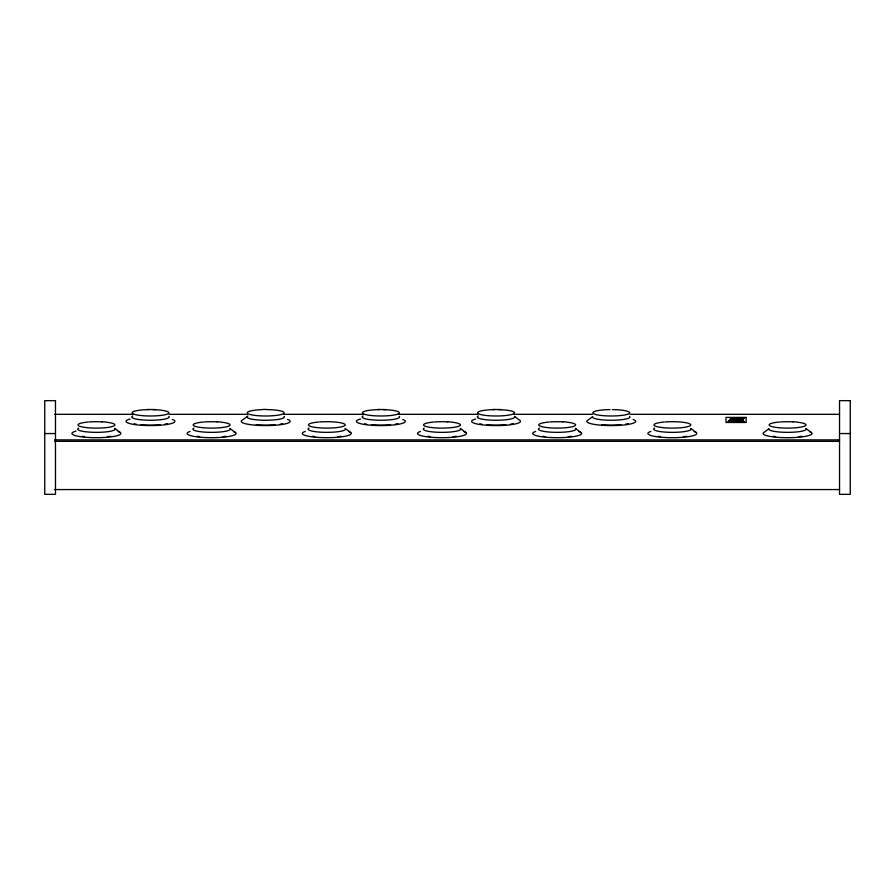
<?xml version="1.0" encoding="UTF-8"?>
<svg xmlns="http://www.w3.org/2000/svg" width="895" height="895" viewBox="0 0 895 895"><rect width="100%" height="100%" fill="white"/><g stroke="black" fill="none" stroke-linecap="round" stroke-linejoin="round"><path stroke-width="1.34" d="M728.116 421.467L729.492 420.023L731.763 420.247L728.172 422.071L729.492 420.56L731.763 420.784L730.924 421.142M731.014 418.424L729.638 419.878L732.334 419.643L733.195 418.737L731.204 418.301L729.638 420.404M733.195 418.737L732.334 419.643M742.637 420.437L740.433 419.643L743.879 418.301L740.993 422.127L742.548 420.527L739.863 420.784L738.99 421.69L739.863 420.247L742.548 420.001M740.433 420.18L744.013 418.491M247.926 415.962L242.511 420.001A24.433 4.24 0 0 0 267.426 425.572A24.433 4.24 0 0 0 287.541 419.442M592.423 416.768L588.082 420.001A24.433 4.24 0 0 0 612.997 425.572A24.433 4.24 0 0 0 633.112 419.442M768.715 428.884L764.386 432.106A24.433 4.24 0 0 0 789.289 437.689A24.433 4.24 0 0 0 809.416 431.558M731.014 418.961L733.195 419.274M740.993 421.59L738.99 421.153M732.121 418.2L743.309 418.211L732.121 418.2L733.799 419.173L743.309 418.748L732.121 418.726M728.888 422.216L731.416 421.265L738.397 421.265L740.064 422.239M730.465 419.945L741.519 419.945L730.465 420.482M738.755 420.706L741.519 420.482M728.888 421.679L740.064 421.702M147.104 409.474L155.842 409.574M262.291 409.474L266.699 409.429M377.489 409.474L386.226 409.574M492.675 409.474L501.413 409.574M54.651 414.318L132.863 414.318M169.177 414.318L247.378 414.318M283.693 414.318L363.303 414.318M398.219 414.318L477.818 414.318M514.133 414.318L592.345 414.318M630.046 414.318L839.532 414.318M44.75 433.549L55.468 433.549M839.532 433.549L850.25 433.549M54.651 439.881L839.532 439.881M54.651 441.325L839.532 441.325M54.651 489.565L839.532 489.565M792.903 421.679L796.874 422.015M562.519 421.679L566.49 422.015M447.332 421.679L451.304 422.015M216.948 421.679L220.92 422.015M101.761 421.679L105.733 422.015M811.496 432.598L805.892 428.448A18.717 3.256 0 0 1 788.887 432.341A18.717 3.256 0 0 1 768.872 428.906M696.299 432.598L690.705 428.448A18.717 3.256 0 0 1 671.25 432.352A18.717 3.256 0 0 1 654.614 428.078M581.112 432.598L575.519 428.448A18.717 3.256 0 0 1 556.063 432.352A18.717 3.256 0 0 1 539.428 428.078M465.926 432.598L460.321 428.448A18.717 3.256 0 0 1 440.866 432.352A18.717 3.256 0 0 1 424.23 428.078M350.728 432.598L345.134 428.448A18.717 3.256 0 0 1 325.679 432.352A18.717 3.256 0 0 1 309.043 428.078M235.542 432.598L229.948 428.448A18.717 3.256 0 0 1 210.482 432.352A18.717 3.256 0 0 1 193.846 428.078M120.355 432.598L114.75 428.448A18.717 3.256 0 0 1 95.295 432.352A18.717 3.256 0 0 1 78.659 428.078M729.492 420.023L729.492 421.097M498.37 409.619A18.415 3.2 0 0 1 511.448 414.553A18.415 3.2 0 0 1 480.167 414.407A18.415 3.2 0 0 1 494.767 409.597M513.059 423.682A21.681 3.77 0 0 1 510.452 424.163M505.764 424.711A21.681 3.77 0 0 1 486.589 424.722M481.857 424.185A21.681 3.77 0 0 1 479.843 423.838M475.681 419.005A24.433 4.24 0 0 0 491.433 425.505A24.433 4.24 0 0 0 520.006 420.493L514.401 416.343A18.717 3.256 0 0 1 494.946 420.236A18.717 3.256 0 0 1 478.31 415.962M383.172 409.619A18.415 3.2 0 0 1 396.25 414.553A18.415 3.2 0 0 1 364.981 414.407A18.415 3.2 0 0 1 379.569 409.597M397.872 423.682A21.681 3.77 0 0 1 395.266 424.163M390.578 424.711A21.681 3.77 0 0 1 371.391 424.722M366.67 424.185A21.681 3.77 0 0 1 364.657 423.838M402.728 419.442A24.433 4.24 0 0 1 379.413 425.572A24.433 4.24 0 0 1 360.484 419.005M399.215 416.343A18.717 3.256 0 0 1 379.76 420.236A18.717 3.256 0 0 1 363.124 415.962M152.799 409.619A18.415 3.2 0 0 1 165.866 414.553A18.415 3.2 0 0 1 134.597 414.407A18.415 3.2 0 0 1 149.185 409.597M167.488 423.682A21.681 3.77 0 0 1 164.881 424.163M160.194 424.711A21.681 3.77 0 0 1 141.018 424.722M136.286 424.185A21.681 3.77 0 0 1 134.272 423.838M172.343 419.442A24.433 4.24 0 0 1 149.04 425.572A24.433 4.24 0 0 1 130.111 419.005M168.831 416.343A18.717 3.256 0 0 1 149.375 420.236A18.717 3.256 0 0 1 132.74 415.962M612.359 409.597A18.415 3.2 0 0 1 627.059 414.43A18.415 3.2 0 0 1 595.567 414.463A18.415 3.2 0 0 1 609.954 409.597M628.245 423.682A21.681 3.77 0 0 1 625.65 424.163M620.962 424.711A21.681 3.77 0 0 1 601.776 424.722M629.599 416.343A18.717 3.256 0 0 1 612.583 420.236A18.717 3.256 0 0 1 592.579 416.801M266.788 409.597A18.415 3.2 0 0 1 281.88 414.318A18.415 3.2 0 0 1 250.891 414.698A18.415 3.2 0 0 1 261.989 409.653M282.675 423.682A21.681 3.77 0 0 1 280.079 424.163M275.391 424.711A21.681 3.77 0 0 1 256.205 424.722M284.028 416.343A18.717 3.256 0 0 1 267.012 420.236A18.717 3.256 0 0 1 247.009 416.801M797.702 422.227A18.415 3.2 0 0 1 800.935 427.105A18.415 3.2 0 0 1 772.765 426.803A18.415 3.2 0 0 1 779.321 422.037M780.406 421.948A18.415 3.2 0 0 1 793.384 421.869M801.954 436.268A21.681 3.77 0 0 1 798.497 436.704M775.618 436.592A21.681 3.77 0 0 1 773.358 436.301M665.22 421.948A18.415 3.2 0 0 1 690.694 425.226A18.415 3.2 0 0 1 661.886 427.53A18.415 3.2 0 0 1 664.135 422.037M686.756 436.268A21.681 3.77 0 0 1 683.31 436.704M660.42 436.592A21.681 3.77 0 0 1 658.161 436.301M694.218 431.558A24.433 4.24 0 0 1 671.966 437.7A24.433 4.24 0 0 1 650.889 431.435M567.329 422.227A18.415 3.2 0 0 1 570.551 427.105A18.415 3.2 0 0 1 542.381 426.803A18.415 3.2 0 0 1 548.937 422.037M550.033 421.948A18.415 3.2 0 0 1 563 421.869M571.569 436.268A21.681 3.77 0 0 1 568.124 436.704M545.234 436.592A21.681 3.77 0 0 1 542.974 436.301M579.031 431.558A24.433 4.24 0 0 1 556.779 437.7A24.433 4.24 0 0 1 535.691 431.435M452.132 422.227A18.415 3.2 0 0 1 455.365 427.105A18.415 3.2 0 0 1 427.195 426.803A18.415 3.2 0 0 1 433.751 422.037M434.836 421.948A18.415 3.2 0 0 1 447.813 421.869M456.372 436.268A21.681 3.77 0 0 1 452.926 436.704M430.036 436.592A21.681 3.77 0 0 1 427.776 436.301M463.834 431.558A24.433 4.24 0 0 1 441.593 437.7A24.433 4.24 0 0 1 420.505 431.435M319.649 421.948A18.415 3.2 0 0 1 345.123 425.226A18.415 3.2 0 0 1 316.315 427.53A18.415 3.2 0 0 1 318.564 422.037M341.185 436.268A21.681 3.77 0 0 1 337.739 436.704M314.85 436.592A21.681 3.77 0 0 1 312.59 436.301M348.647 431.558A24.433 4.24 0 0 1 326.395 437.7A24.433 4.24 0 0 1 305.318 431.435M221.759 422.227A18.415 3.2 0 0 1 224.981 427.105A18.415 3.2 0 0 1 196.81 426.803A18.415 3.2 0 0 1 203.366 422.037M204.463 421.948A18.415 3.2 0 0 1 217.429 421.869M225.999 436.268A21.681 3.77 0 0 1 222.553 436.704M199.663 436.592A21.681 3.77 0 0 1 197.403 436.301M233.461 431.558A24.433 4.24 0 0 1 211.209 437.7A24.433 4.24 0 0 1 190.12 431.435M106.561 422.227A18.415 3.2 0 0 1 109.794 427.105A18.415 3.2 0 0 1 81.624 426.803A18.415 3.2 0 0 1 88.18 422.037M89.265 421.948A18.415 3.2 0 0 1 102.243 421.869M110.801 436.268A21.681 3.77 0 0 1 107.355 436.704M84.466 436.592A21.681 3.77 0 0 1 82.206 436.301M118.263 431.558A24.433 4.24 0 0 1 94.959 437.689A24.433 4.24 0 0 1 76.03 431.11M741.642 421.4L744.316 421.467L741.642 421.4M55.468 400.658L44.75 400.658L44.75 494.342L55.468 494.342L55.468 400.658M850.25 400.658L839.532 400.658L839.532 494.342L850.25 494.342L850.25 400.658M746.15 417.417L726.002 417.417L726.002 422.474L746.15 422.474L746.15 417.417"/></g></svg>
